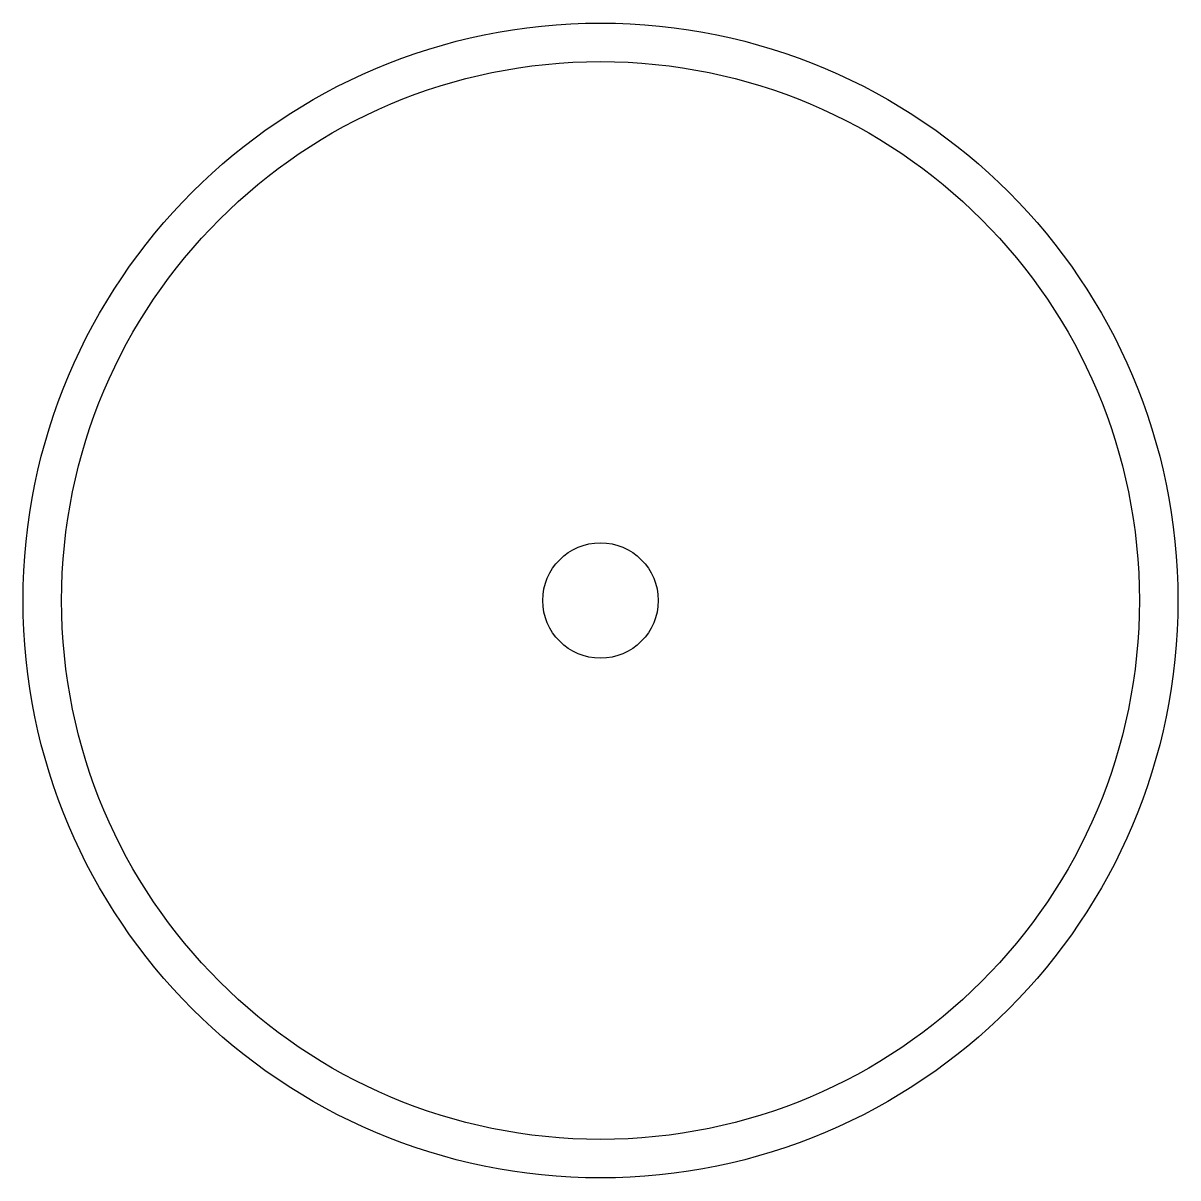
# Model space of a CAD drawing. Header units: millimetres. Extents: x 0 to 300, y 0 to 300.
import ezdxf

# ---------------------------------------------------------------- set-up
doc = ezdxf.new("R2010")
doc.units = ezdxf.units.MM
doc.layers.add('CUT', color=1, linetype='CONTINUOUS')
doc.layers.add('ENGRAVE', color=3, linetype='CONTINUOUS')

msp = doc.modelspace()

# ---------------------------------------------------------------- linework, layer by layer
at = {"layer": 'CUT'}
for radius in [150, 15]:
    msp.add_circle((150, 150), radius, dxfattribs=at)
at = {"layer": 'ENGRAVE'}
msp.add_circle((150, 150), 140, dxfattribs=at)

doc.saveas('drawing.dxf')
